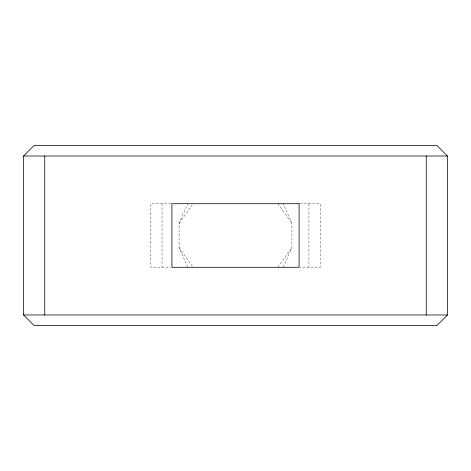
<?xml version="1.0" encoding="UTF-8"?>
<svg xmlns="http://www.w3.org/2000/svg" width="471" height="471" viewBox="0 0 471 471"><rect width="100%" height="100%" fill="white"/><g stroke="black" fill="none" stroke-linecap="round" stroke-linejoin="round"><path stroke-width="0.35" stroke-dasharray="2.35 1.77" d="M187.794 267.293L179.098 247.587L179.098 223.413L187.794 203.708M283.206 267.293L291.902 247.587L291.902 223.413L283.206 203.708M179.098 223.413L192.262 204.903M277.89 267.293L291.902 247.587M170.867 203.708L150.72 203.708L150.72 267.293L170.867 267.293M300.133 203.708L320.28 203.708L320.28 267.293L300.133 267.293M277.89 203.708L291.902 223.413M179.098 247.587L193.11 267.293M308.941 203.708L308.941 267.293M162.059 203.708L162.059 267.293"/><path stroke-width="0.71" d="M23.55 156.019L34.148 145.421L436.853 145.421L447.45 156.019L447.45 314.981L436.853 325.579L34.148 325.579L23.55 314.981L23.55 156.019L447.45 156.019M23.55 314.981L447.45 314.981M426.255 156.019L426.255 314.981M44.745 156.019L44.745 314.981M299.085 203.708L171.915 203.708L171.915 267.293L299.085 267.293L299.085 203.708"/></g></svg>
